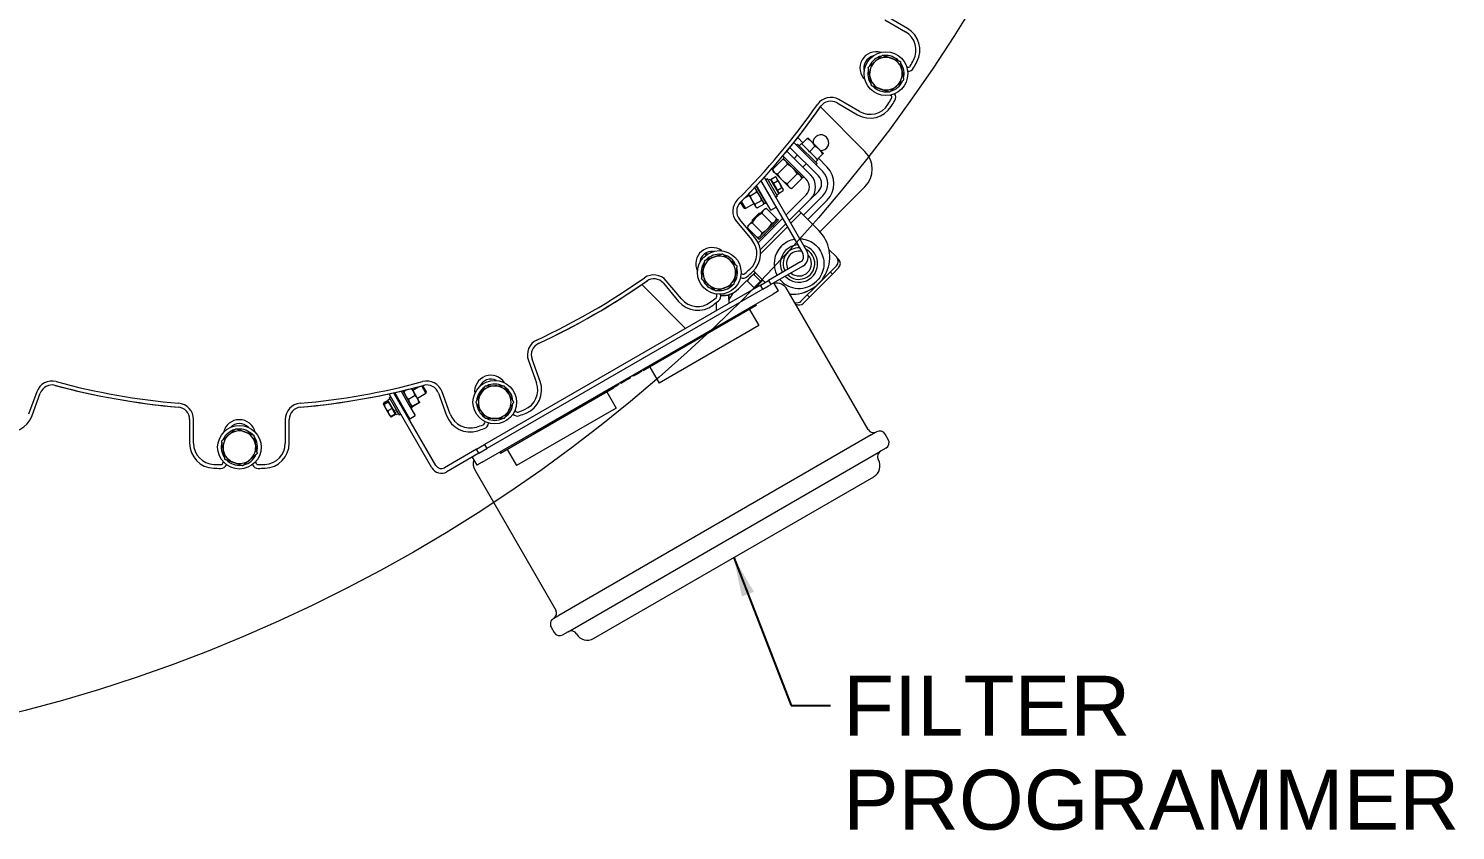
# Model space of a CAD drawing. Header units: inches. Extents: x 20 to 536, y 8 to 344.
# Drawn here: x 102.4 to 159.7, y 208.6 to 240.8 of the extents above; entities that cross this region are included whole.
import ezdxf

# ---------------------------------------------------------------- set-up
doc = ezdxf.new("R2010")
doc.units = ezdxf.units.IN
doc.header["$LTSCALE"] = 16
doc.header["$MEASUREMENT"] = 0
doc.layers.add('Symbol', color=7, linetype='Continuous', lineweight=25)
doc.layers.add('Visible', color=7, linetype='Continuous', lineweight=18)
doc.styles.add('Standard D-E', font='arial.ttf')
doc.dimstyles.new('in [mm] D-E NeptuneBenson$7', dxfattribs={"dimscale": 16, "dimtxt": 0.15, "dimasz": 0.098425, "dimexe": 0.125, "dimexo": 0.063, "dimgap": 0.031496, "dimtad": 0, "dimtih": 1, "dimtoh": 1, "dimdec": 4, "dimrnd": 1e-08, "dimzin": 3, "dimdsep": 46, "dimlunit": 5, "dimtxsty": 'Standard D-E', "dimcen": 0.09, "dimdle": 0.393701, "dimclrd": 256, "dimclre": 256, "dimclrt": 256, "dimadec": 1, "dimazin": 1, "dimtfac": 1, "dimtofl": 0, "dimtmove": 0, "dimatfit": 3, "dimfxl": 1, "dimfrac": 1, "dimtolj": 1, "dimtzin": 4, "dimlwd": -1, "dimlwe": -1, "dimarcsym": 0})

msp = doc.modelspace()

# ---------------------------------------------------------------- linework, layer by layer
at = {"layer": 'Visible', "linetype": 'Continuous', "lineweight": 18}
for p, q in [((136.81248, 241.16323), (137.64058, 240.68512)), ((137.71808, 240.81935), (136.88998, 241.29746)), ((136.19425, 239.31748), (136.20095, 239.31505)), ((137.70165, 239.27577), (137.68492, 239.28543)), ((137.02992, 238.15093), (137.04665, 238.14128)), ((134.22095, 237.6713), (136.00889, 235.88336)), ((134.88998, 237.83336), (135.71808, 237.35525)), ((135.79558, 237.48949), (134.96748, 237.96759)), ((133.51931, 236.22816), (133.30839, 236.43908)), ((133.47547, 236.18432), (133.6909, 236.39975)), ((133.87321, 236.2727), (133.71853, 236.42738)), ((133.82514, 234.94412), (132.87273, 235.89652)), ((134.13747, 234.9029), (132.99469, 236.04568)), ((134.31425, 235.07967), (133.15233, 236.24159)), ((133.29834, 235.74203), (133.16278, 235.60647)), ((133.30669, 236.17631), (133.26215, 236.13177)), ((134.08618, 235.39682), (133.30669, 236.17631)), ((133.455, 236.20479), (133.36661, 236.1164)), ((133.455, 236.20479), (133.47547, 236.18432)), ((133.52273, 236.13705), (133.47547, 236.18432)), ((133.52273, 236.13705), (133.73756, 235.92222)), ((133.78482, 235.87496), (133.73756, 235.92222)), ((133.78482, 235.87496), (134.00026, 236.09039)), ((133.83209, 235.82769), (133.78482, 235.87496)), ((133.83209, 235.82769), (134.04692, 235.61287)), ((134.18257, 235.96334), (133.87321, 236.2727)), ((134.09418, 235.5656), (134.30962, 235.78103)), ((134.33725, 235.80866), (134.18257, 235.96334)), ((132.30557, 235.16719), (132.70245, 235.56407)), ((132.32741, 235.08567), (132.30557, 235.16719)), ((132.49844, 234.97432), (132.89532, 235.3712)), ((132.78397, 235.54223), (132.70245, 235.56407)), ((132.71231, 235.70339), (133.64836, 234.76734)), ((132.77283, 235.64245), (132.72829, 235.59791)), ((133.50778, 234.81842), (132.72829, 235.59791)), ((133.55232, 234.86296), (132.77283, 235.64245)), ((132.98601, 235.42969), (132.9858, 235.42948)), ((133.65189, 235.38847), (133.51634, 235.25292)), ((134.11812, 235.54166), (134.02973, 235.45327)), ((134.08618, 235.39682), (134.04164, 235.35228)), ((134.09418, 235.5656), (134.04692, 235.61287)), ((134.09418, 235.5656), (134.11812, 235.54166)), ((134.49102, 235.25645), (134.13803, 235.60944)), ((131.83212, 234.70179), (132.18908, 234.0835)), ((131.83212, 234.70179), (133.51501, 231.78693)), ((131.96485, 234.84689), (131.97646, 234.82677)), ((131.97646, 234.82677), (133.67739, 231.88068)), ((132.09275, 234.78536), (132.02346, 234.74536)), ((132.49875, 234.08215), (132.09275, 234.78536)), ((132.12575, 234.72821), (132.20715, 234.77521)), ((132.20715, 234.77521), (132.54715, 234.18631)), ((132.25831, 234.73661), (132.23665, 234.72411)), ((132.23715, 234.77326), (132.40421, 234.86971)), ((132.28348, 234.69302), (132.23715, 234.77326)), ((132.32981, 234.61277), (132.28348, 234.69302)), ((132.32741, 235.08567), (132.37217, 235.04092)), ((132.32981, 234.61277), (132.49687, 234.70922)), ((132.41064, 234.47277), (132.32981, 234.61277)), ((132.37217, 235.04092), (132.66148, 234.75161)), ((132.4471, 234.84561), (132.41762, 234.86263)), ((132.47227, 234.80202), (132.4471, 234.84561)), ((132.59943, 234.58177), (132.47227, 234.80202)), ((132.71476, 234.38201), (132.59943, 234.58177)), ((132.66148, 234.75161), (132.95079, 234.4623)), ((132.88419, 234.58857), (133.28107, 234.98545)), ((133.07706, 234.3957), (133.47394, 234.79258)), ((133.33956, 235.07614), (133.33935, 235.07593)), ((133.4521, 234.8741), (133.47394, 234.79258)), ((133.55232, 234.86296), (133.50778, 234.81842)), ((131.36195, 234.11114), (131.15511, 233.99172)), ((131.32854, 234.169), (131.47019, 233.92367)), ((131.39272, 234.10747), (131.66065, 234.26215)), ((131.59461, 234.42617), (131.58272, 234.43449)), ((131.96961, 233.77665), (131.58712, 234.43914)), ((132.03889, 233.81665), (131.64439, 234.49994)), ((131.97258, 233.9585), (131.65404, 234.51023)), ((131.75383, 234.33739), (131.74214, 234.33064)), ((131.94133, 234.01263), (131.92964, 234.00588)), ((132.49147, 234.33277), (132.41064, 234.47277)), ((132.49875, 234.08215), (132.42946, 234.04215)), ((132.46575, 234.13931), (132.54715, 234.18631)), ((132.49147, 234.33277), (132.65853, 234.42922)), ((132.52597, 234.27301), (132.49147, 234.33277)), ((132.53931, 234.24991), (132.51765, 234.2374)), ((132.56047, 234.21326), (132.52597, 234.27301)), ((132.56047, 234.21326), (132.72752, 234.30971)), ((132.7281, 234.35891), (132.71476, 234.38201)), ((132.7281, 234.35891), (132.7281, 234.32487)), ((133.64836, 234.14509), (132.83793, 233.33466)), ((132.95079, 234.4623), (132.99554, 234.41754)), ((132.99554, 234.41754), (133.07706, 234.3957)), ((133.5366, 233.32622), (134.31425, 234.10387)), ((133.82514, 233.96831), (134.13747, 234.28064)), ((136.00889, 234.46915), (134.20028, 232.66054)), ((131.15269, 233.60158), (131.0111, 233.84683)), ((131.03917, 233.87491), (131.20507, 233.58755)), ((131.15269, 233.60158), (131.20507, 233.58755)), ((131.54945, 233.78638), (131.20507, 233.58755)), ((131.47019, 233.92367), (131.61137, 233.67913)), ((131.59063, 233.76469), (131.85855, 233.91938)), ((131.61137, 233.67913), (131.6277, 233.65085)), ((131.6277, 233.65085), (131.66032, 233.62801)), ((131.93326, 233.52552), (131.64395, 233.23622)), ((131.6751, 233.61839), (131.94302, 233.77307)), ((131.97802, 233.57028), (131.93326, 233.52552)), ((131.93861, 233.83035), (131.94208, 233.79068)), ((132.03889, 233.81665), (131.96961, 233.77665)), ((132.22258, 233.52549), (131.97258, 233.9585)), ((131.97802, 233.57028), (132.05953, 233.59212)), ((132.05953, 233.59212), (132.45642, 233.19524)), ((132.22258, 233.52549), (132.43908, 233.65049)), ((132.96734, 233.11052), (133.82514, 233.96831)), ((133.36055, 233.50373), (133.44894, 233.41534)), ((133.71338, 233.14944), (134.49102, 233.92709)), ((130.85353, 233.06479), (131.46817, 232.33228)), ((131.58691, 232.43192), (130.97227, 233.16442)), ((131.30988, 232.90215), (131.28804, 232.82063)), ((131.35464, 232.94691), (131.30988, 232.90215)), ((131.64395, 233.23622), (131.35464, 232.94691)), ((131.47315, 233.11823), (131.76193, 233.40701)), ((131.47315, 233.11823), (131.47315, 233.06542)), ((131.48091, 233.0135), (131.8778, 232.61662)), ((131.71076, 232.38991), (132.49025, 233.1694)), ((132.70067, 233.1974), (131.72328, 232.22001)), ((131.75531, 232.34537), (132.53479, 233.12486)), ((131.76193, 233.40701), (131.81475, 233.40701)), ((131.8077, 231.95087), (132.83008, 232.97326)), ((132.89479, 232.86119), (131.82087, 231.78726)), ((131.86666, 233.39925), (132.26354, 233.00237)), ((132.3685, 232.86522), (132.32183, 232.91189)), ((132.43457, 233.11372), (132.45642, 233.19524)), ((132.53479, 233.12486), (132.49025, 233.1694)), ((133.27227, 233.23866), (133.03205, 232.99845)), ((133.44894, 233.41534), (133.27227, 233.23866)), ((133.44821, 233.41461), (134.15532, 232.7075)), ((131.28804, 232.82063), (131.68492, 232.42375)), ((131.76644, 232.44559), (131.68492, 232.42375)), ((131.75531, 232.34537), (131.71076, 232.38991)), ((132.01494, 232.51167), (131.96827, 232.55834)), ((129.62458, 231.72005), (129.57053, 231.77411)), ((129.57077, 231.77428), (129.62481, 231.72023)), ((129.62515, 231.80898), (129.67695, 231.75718)), ((132.65272, 232.08878), (132.65277, 232.08884)), ((134.56487, 231.94429), (134.86237, 231.64679)), ((129.41178, 231.5793), (129.4498, 231.54128)), ((129.64131, 231.54179), (129.64678, 231.53722)), ((133.42351, 231.44542), (132.13888, 230.70374)), ((133.51726, 231.28304), (132.23263, 230.54136)), ((134.15532, 230.58618), (134.86237, 231.29324)), ((134.95009, 231.20417), (134.70775, 230.96183)), ((134.87712, 231.6307), (134.95009, 231.55773)), ((127.90809, 230.59327), (128.52273, 229.86077)), ((128.64147, 229.9604), (128.02683, 230.6929)), ((130.99876, 230.78838), (131.02554, 230.81517)), ((131.04353, 230.98704), (131.03112, 231.00184)), ((131.99779, 230.62228), (131.533, 231.08708)), ((131.53305, 231.08713), (131.99786, 230.62232)), ((131.80979, 230.51374), (132.13888, 230.70374)), ((132.13888, 230.70374), (132.23263, 230.54136)), ((132.53272, 230.2816), (132.34522, 230.60636)), ((133.44816, 229.87902), (134.15527, 230.58613)), ((134.70775, 230.96183), (133.77925, 230.03334)), ((134.06693, 230.67457), (134.06698, 230.67462)), ((134.15532, 230.58618), (134.15527, 230.58613)), ((134.70775, 230.96183), (134.61936, 231.05022)), ((120.62487, 223.4066), (132.31621, 230.1566)), ((131.80979, 230.51374), (120.72467, 224.11374)), ((131.90354, 230.35136), (120.81842, 223.95136)), ((128.80277, 228.77764), (127.03908, 230.54133)), ((130.0276, 230.15978), (130.04001, 230.14499)), ((131.90354, 230.35136), (131.80979, 230.51374)), ((131.90354, 230.35136), (132.12871, 230.48136)), ((132.12871, 230.48136), (132.23263, 230.54136)), ((132.53272, 230.2816), (132.31621, 230.1566)), ((133.77875, 230.03284), (133.53587, 229.78996)), ((133.77875, 230.03284), (133.69036, 230.12123)), ((133.77925, 230.03334), (133.69086, 230.12173)), ((133.77925, 230.03334), (133.77875, 230.03284)), ((131.64378, 229.69621), (127.09715, 227.07121)), ((131.37315, 229.53996), (131.74815, 228.89044)), ((131.61253, 229.75034), (131.64378, 229.69621)), ((133.44749, 229.87835), (133.44816, 229.87902)), ((133.53551, 229.7896), (133.53587, 229.78996)), ((131.74815, 228.89044), (127.74278, 226.57794)), ((129.21852, 228.35372), (130.26562, 228.95826)), ((130.28437, 228.92579), (130.05592, 228.79389)), ((130.25937, 228.96909), (130.26562, 228.95826)), ((130.26562, 228.95826), (130.28437, 228.92579)), ((129.06312, 228.27843), (129.08812, 228.23513)), ((129.13882, 228.2644), (129.08812, 228.23513)), ((129.11382, 228.3077), (129.13882, 228.2644)), ((129.19036, 228.29416), (129.13882, 228.2644)), ((129.16536, 228.33746), (129.19036, 228.29416)), ((129.23727, 228.32124), (129.19036, 228.29416)), ((129.21227, 228.36454), (129.23727, 228.32124)), ((129.29145, 228.35252), (129.23727, 228.32124)), ((129.2727, 228.385), (129.29145, 228.35252)), ((129.29325, 228.39686), (129.312, 228.36439)), ((129.38009, 228.4037), (129.312, 228.36439)), ((129.36134, 228.43618), (129.38009, 228.4037)), ((129.42556, 228.42995), (129.38009, 228.4037)), ((129.47103, 228.45621), (129.42556, 228.42995)), ((129.45228, 228.48868), (129.47103, 228.45621)), ((129.53913, 228.49552), (129.47103, 228.45621)), ((129.52038, 228.528), (129.53913, 228.49552)), ((129.56465, 228.55356), (129.5834, 228.52108)), ((129.7666, 228.62685), (129.5834, 228.52108)), ((129.74785, 228.65933), (129.7666, 228.62685)), ((129.78597, 228.68134), (129.80472, 228.64886)), ((129.8882, 228.69705), (129.80472, 228.64886)), ((129.86945, 228.72953), (129.8882, 228.69705)), ((129.97474, 228.74702), (129.8882, 228.69705)), ((129.95599, 228.7795), (129.97474, 228.74702)), ((130.03691, 228.78291), (129.97474, 228.74702)), ((130.01816, 228.81539), (130.03691, 228.78291)), ((130.03717, 228.82637), (130.05592, 228.79389)), ((128.03552, 227.68515), (128.06052, 227.64185)), ((128.04604, 227.69122), (128.07104, 227.64792)), ((128.10283, 227.72401), (128.12783, 227.68071)), ((128.27816, 227.7675), (128.12783, 227.68071)), ((128.42848, 227.85429), (128.27816, 227.7675)), ((128.40348, 227.89759), (128.42848, 227.85429)), ((128.41907, 227.90659), (128.42532, 227.89576)), ((128.42532, 227.89576), (128.48405, 227.92967)), ((128.45343, 227.912), (128.47218, 227.87952)), ((128.5028, 227.8972), (128.47218, 227.87952)), ((128.4778, 227.9405), (128.5028, 227.8972)), ((128.57424, 227.93844), (128.5028, 227.8972)), ((128.54924, 227.98174), (128.57424, 227.93844)), ((128.65488, 227.985), (128.57424, 227.93844)), ((128.76577, 228.04902), (128.65488, 227.985)), ((128.74077, 228.09232), (128.76577, 228.04902)), ((128.74702, 228.0815), (128.8064, 228.11578)), ((128.82515, 228.0833), (128.76577, 228.04902)), ((128.80015, 228.12661), (128.82515, 228.0833)), ((128.99197, 228.17962), (128.82515, 228.0833)), ((128.96697, 228.22292), (128.99197, 228.17962)), ((128.97322, 228.2121), (129.02225, 228.2404)), ((129.041, 228.20792), (128.99197, 228.17962)), ((129.016, 228.25122), (129.041, 228.20792)), ((129.08812, 228.23513), (129.041, 228.20792)), ((122.48413, 227.49282), (122.81117, 226.59427)), ((122.95682, 226.64729), (122.62978, 227.54583)), ((127.0659, 227.12534), (127.09715, 227.07121)), ((127.06907, 227.12717), (127.09407, 227.08386)), ((127.2444, 227.17066), (127.09407, 227.08386)), ((127.39472, 227.25745), (127.2444, 227.17066)), ((127.36778, 227.22746), (127.74278, 226.57794)), ((127.36972, 227.30075), (127.39472, 227.25745)), ((127.44404, 227.34366), (127.46904, 227.30036)), ((127.54048, 227.3416), (127.46904, 227.30036)), ((127.51548, 227.3849), (127.54048, 227.3416)), ((127.62112, 227.38816), (127.54048, 227.3416)), ((127.73201, 227.45218), (127.62112, 227.38816)), ((127.70701, 227.49548), (127.73201, 227.45218)), ((127.77782, 227.53636), (127.80282, 227.49306)), ((127.78527, 227.54066), (127.81027, 227.49736)), ((127.81027, 227.49736), (127.80282, 227.49306)), ((127.93123, 227.5672), (127.81027, 227.49736)), ((128.06052, 227.64185), (127.93123, 227.5672)), ((128.07104, 227.64792), (128.06052, 227.64185)), ((126.09842, 226.56676), (126.12342, 226.52346)), ((126.178, 226.61271), (126.203, 226.5694)), ((126.31432, 226.63368), (126.203, 226.5694)), ((126.39365, 226.67948), (126.31432, 226.63368)), ((126.36865, 226.72278), (126.39365, 226.67948)), ((126.4401, 226.7063), (126.39365, 226.67948)), ((126.4151, 226.7496), (126.4401, 226.7063)), ((126.47779, 226.72806), (126.4401, 226.7063)), ((126.51855, 226.75159), (126.47779, 226.72806)), ((126.49355, 226.79489), (126.51855, 226.75159)), ((126.49969, 226.79843), (126.52469, 226.75513)), ((126.52469, 226.75513), (126.51855, 226.75159)), ((126.59043, 226.79309), (126.52469, 226.75513)), ((126.56543, 226.83639), (126.59043, 226.79309)), ((126.67393, 226.89904), (126.69893, 226.85573)), ((126.8554, 226.94607), (126.69893, 226.85573)), ((127.00748, 227.03387), (126.8554, 226.94607)), ((126.98248, 227.07717), (127.00748, 227.03387)), ((127.00264, 227.08881), (127.02764, 227.04551)), ((127.02764, 227.04551), (127.00748, 227.03387)), ((102.72081, 226.23077), (102.39376, 225.33222)), ((102.53942, 225.27921), (102.86646, 226.17775)), ((116.88386, 226.00451), (116.95314, 226.04451)), ((116.88386, 226.00451), (117.28986, 225.3013)), ((116.90614, 226.12592), (116.89025, 226.15345)), ((118.60707, 223.17982), (116.90614, 226.12592)), ((118.76945, 223.27357), (117.08238, 226.19567)), ((117.46665, 225.5835), (117.10969, 226.20179)), ((117.36462, 226.26023), (117.68316, 225.7085)), ((117.43252, 226.27621), (117.819, 225.6068)), ((117.44375, 226.25914), (117.44213, 226.27765)), ((117.444, 226.25632), (117.44375, 226.25914)), ((117.6025, 226.31699), (117.47885, 226.24559)), ((117.92957, 226.08366), (117.66165, 225.92897)), ((117.85966, 226.25438), (117.79594, 226.36474)), ((117.83315, 226.30028), (118.06313, 226.43306)), ((118.03038, 225.95867), (117.85966, 226.25438)), ((118.02065, 225.97552), (118.36503, 226.17435)), ((118.36503, 226.17435), (118.19553, 226.46794)), ((118.2339, 226.47817), (118.37907, 226.22673)), ((118.37907, 226.22673), (118.36503, 226.17435)), ((118.87101, 226.17775), (119.19805, 225.27921)), ((119.34371, 225.33222), (119.01666, 226.23077)), ((120.82412, 226.47628), (120.82769, 226.47011)), ((125.90643, 226.38375), (121.35979, 223.75875)), ((125.10435, 225.99284), (125.12935, 225.94954)), ((125.20167, 225.99129), (125.12935, 225.94954)), ((125.17667, 226.03459), (125.20167, 225.99129)), ((125.24769, 226.01786), (125.20167, 225.99129)), ((125.32132, 226.06037), (125.24769, 226.01786)), ((125.29632, 226.10367), (125.32132, 226.06037)), ((125.39276, 226.10161), (125.32132, 226.06037)), ((125.36776, 226.14491), (125.39276, 226.10161)), ((125.46136, 226.19895), (125.48636, 226.15565)), ((125.5578, 226.1969), (125.48636, 226.15565)), ((125.5328, 226.2402), (125.5578, 226.1969)), ((125.63844, 226.24346), (125.5578, 226.1969)), ((125.63579, 226.2275), (126.01079, 225.57798)), ((125.74932, 226.30747), (125.63844, 226.24346)), ((125.72432, 226.35078), (125.74932, 226.30747)), ((125.79776, 226.39318), (125.82276, 226.34988)), ((125.97309, 226.43667), (125.82276, 226.34988)), ((125.90018, 226.39457), (125.90643, 226.38375)), ((126.12342, 226.52346), (125.97309, 226.43667)), ((116.65451, 225.73018), (116.65451, 225.74606)), ((116.65451, 225.72775), (116.65451, 225.73018)), ((116.65451, 225.72775), (116.65555, 225.72595)), ((116.65555, 225.72595), (116.74008, 225.57954)), ((116.82465, 225.86906), (116.65759, 225.77261)), ((116.83448, 225.85204), (116.66742, 225.75558)), ((116.85421, 225.81786), (116.68715, 225.72141)), ((116.74008, 225.57954), (116.87953, 225.338)), ((116.82465, 225.86906), (116.83448, 225.85204)), ((116.83448, 225.85204), (116.84434, 225.83495)), ((116.91686, 225.94735), (116.83545, 225.90035)), ((117.08797, 225.46297), (116.83545, 225.90035)), ((117.00353, 225.55923), (116.83647, 225.46277)), ((116.8433, 225.83675), (116.86495, 225.84926)), ((116.84434, 225.83495), (116.85421, 225.81786)), ((116.85421, 225.81786), (116.92887, 225.68854)), ((116.92887, 225.68854), (117.00353, 225.55923)), ((117.00353, 225.55923), (117.06833, 225.447)), ((117.06833, 225.447), (117.13312, 225.33477)), ((117.16938, 225.50997), (117.08797, 225.46297)), ((117.10756, 225.42905), (117.08797, 225.46297)), ((117.10756, 225.42905), (117.12552, 225.39795)), ((117.20692, 225.44495), (117.12552, 225.39795)), ((117.17545, 225.31145), (117.12552, 225.39795)), ((117.22477, 225.94903), (117.2479, 225.96239)), ((117.41227, 225.62427), (117.4354, 225.63763)), ((117.71665, 225.15049), (117.46665, 225.5835)), ((117.68316, 225.7085), (117.93316, 225.27549)), ((117.76116, 225.5734), (117.819, 225.6068)), ((117.788, 225.66049), (117.79033, 225.65886)), ((117.79033, 225.65886), (117.80554, 225.64821)), ((118.08821, 225.80888), (117.82029, 225.65419)), ((118.10025, 225.78804), (117.83232, 225.63335)), ((118.0989, 225.83999), (118.03038, 225.95867)), ((118.0989, 225.83999), (118.09915, 225.83716)), ((118.09915, 225.83716), (118.10077, 225.81866)), ((121.95204, 225.4754), (121.94543, 225.49354)), ((126.01079, 225.57798), (122.00543, 223.26548)), ((124.10102, 225.41356), (124.12602, 225.37026)), ((124.10727, 225.40274), (124.19036, 225.45071)), ((124.13516, 225.41884), (124.15391, 225.38637)), ((124.20911, 225.41823), (124.15391, 225.38637)), ((124.18411, 225.46153), (124.20911, 225.41823)), ((124.35943, 225.50502), (124.20911, 225.41823)), ((124.50976, 225.59181), (124.35943, 225.50502)), ((124.48476, 225.63511), (124.50976, 225.59181)), ((124.49101, 225.62429), (124.52826, 225.6458)), ((124.54701, 225.61332), (124.50976, 225.59181)), ((124.52201, 225.65662), (124.52826, 225.6458)), ((124.52826, 225.6458), (124.54701, 225.61332)), ((124.55908, 225.67802), (124.58408, 225.63472)), ((124.65552, 225.67597), (124.58408, 225.63472)), ((124.63052, 225.71927), (124.65552, 225.67597)), ((124.73222, 225.72025), (124.65552, 225.67597)), ((124.86545, 225.79717), (124.73222, 225.72025)), ((124.84045, 225.84047), (124.86545, 225.79717)), ((124.8854, 225.86643), (124.9104, 225.82313)), ((124.94722, 225.84438), (124.9104, 225.82313)), ((124.92222, 225.88768), (124.94722, 225.84438)), ((125.0191, 225.88588), (124.94722, 225.84438)), ((124.9941, 225.92918), (125.0191, 225.88588)), ((125.06818, 225.91422), (125.0191, 225.88588)), ((125.04318, 225.95752), (125.06818, 225.91422)), ((125.04976, 225.96132), (125.07476, 225.91801)), ((125.07476, 225.91801), (125.06818, 225.91422)), ((108.86874, 225.11939), (108.86874, 224.16318)), ((109.02374, 224.16318), (109.02374, 225.11939)), ((112.71374, 225.11939), (112.71374, 224.16318)), ((112.86874, 224.16318), (112.86874, 225.11939)), ((116.87953, 225.338), (116.93551, 225.24105)), ((116.93551, 225.24105), (116.93761, 225.23983)), ((116.93761, 225.23983), (116.95136, 225.2319)), ((117.13312, 225.33477), (116.96606, 225.23832)), ((117.14295, 225.31774), (116.97589, 225.22129)), ((117.1243, 225.35005), (117.14595, 225.36255)), ((117.13312, 225.33477), (117.14295, 225.31774)), ((117.25686, 225.35845), (117.17545, 225.31145)), ((117.28986, 225.3013), (117.35914, 225.3413)), ((117.71665, 225.15049), (117.93316, 225.27549)), ((120.71444, 225.0455), (120.72104, 225.02735)), ((122.68796, 224.5833), (123.76279, 225.20385)), ((123.1173, 224.83118), (123.13605, 224.7987)), ((123.16135, 224.85661), (123.1801, 224.82414)), ((123.36155, 224.92889), (123.1801, 224.82414)), ((123.3428, 224.96137), (123.36155, 224.92889)), ((123.36686, 224.97526), (123.38561, 224.94278)), ((123.4537, 224.9821), (123.38561, 224.94278)), ((123.43495, 225.01458), (123.4537, 224.9821)), ((123.56639, 225.04716), (123.4537, 224.9821)), ((123.54764, 225.07964), (123.56639, 225.04716)), ((123.56511, 225.08972), (123.58386, 225.05725)), ((123.65196, 225.09656), (123.58386, 225.05725)), ((123.63321, 225.12904), (123.65196, 225.09656)), ((123.69743, 225.12282), (123.65196, 225.09656)), ((123.7429, 225.14907), (123.69743, 225.12282)), ((123.72415, 225.18154), (123.7429, 225.14907)), ((123.78154, 225.17138), (123.7429, 225.14907)), ((123.75654, 225.21468), (123.78154, 225.17138)), ((123.85166, 225.21186), (123.78154, 225.17138)), ((123.82666, 225.25516), (123.85166, 225.21186)), ((124.05546, 225.32952), (123.85166, 225.21186)), ((124.03046, 225.37282), (124.05546, 225.32952)), ((124.12602, 225.37026), (124.05546, 225.32952)), ((124.15391, 225.38637), (124.12602, 225.37026)), ((110.80616, 224.73191), (110.80741, 224.7249)), ((122.68171, 224.59412), (122.68796, 224.5833)), ((122.70509, 224.59319), (122.72384, 224.56071)), ((122.8697, 224.64492), (122.72384, 224.56071)), ((122.85095, 224.6774), (122.8697, 224.64492)), ((122.88512, 224.69713), (122.90387, 224.66465)), ((122.98734, 224.71284), (122.90387, 224.66465)), ((122.96859, 224.74532), (122.98734, 224.71284)), ((123.07389, 224.76281), (122.98734, 224.71284)), ((123.05514, 224.79529), (123.07389, 224.76281)), ((123.13605, 224.7987), (123.07389, 224.76281)), ((120.39558, 223.92374), (119.11096, 223.18207)), ((120.48933, 223.76136), (119.20471, 223.01969)), ((120.39558, 223.92374), (120.72467, 224.11374)), ((120.48933, 223.76136), (120.39558, 223.92374)), ((120.48933, 223.76136), (120.81842, 223.95136)), ((120.72467, 224.11374), (120.81842, 223.95136)), ((121.32854, 223.81287), (121.35979, 223.75875)), ((121.63043, 223.915), (122.00543, 223.26548)), ((110.21374, 223.42493), (110.21374, 223.40562)), ((111.52374, 223.40562), (111.52374, 223.42493)), ((120.22086, 223.60636), (120.40836, 223.2816)), ((120.62487, 223.4066), (120.40836, 223.2816))]:
    msp.add_line(p, q, dxfattribs=at)
at = {"layer": 'Visible'}
for p, q in [((130.92479, 230.36086), (131.592, 231.02807)), ((131.55377, 230.40363), (131.28435, 230.67305)), ((131.81893, 230.6688), (131.54952, 230.93822)), ((131.71003, 230.51253), (131.90879, 230.71129)), ((130.53839, 230.09726), (130.21688, 230.09726)), ((130.71211, 230.20324), (130.53839, 229.94517)), ((130.53839, 229.94517), (130.53839, 230.13267)), ((130.53839, 230.09726), (130.53839, 229.7797)), ((131.57745, 230.37995), (131.71003, 230.51253)), ((131.66584, 230.46834), (131.68974, 230.44443)), ((136.13979, 224.71426), (132.88979, 230.34342)), ((130.03839, 229.49103), (130.03839, 229.82109)), ((136.26479, 224.49775), (123.70742, 217.24775)), ((136.26479, 224.49775), (136.4813, 224.62275)), ((136.9478, 224.31474), (136.8228, 224.53125)), ((124.08242, 216.59823), (136.63979, 223.84823)), ((136.8563, 223.97323), (136.63979, 223.84823)), ((120.33242, 223.09342), (123.58242, 217.46426)), ((125.10694, 216.32371), (136.36527, 222.82371)), ((123.49092, 217.12275), (123.70742, 217.24775)), ((123.39941, 216.78125), (123.52441, 216.56474)), ((124.08242, 216.59823), (123.86592, 216.47323))]:
    msp.add_line(p, q, dxfattribs=at)
at = {"layer": 'Visible', "linetype": 'Continuous', "lineweight": 18}
for centre, radius in [((86.51016, 274.4507), 63), ((136.85498, 239.00827), 0.875), ((130.15643, 231.02525), 0.875), ((121.1315, 225.8147), 0.875), ((110.86874, 224.0051), 0.875)]:
    msp.add_circle(centre, radius, dxfattribs=at)
for centre, radius, start, end in [((137.21808, 239.95333), 0.845, 331.9188512, 60), ((137.21808, 239.95333), 1, 331.9188512, 60), ((136.46412, 239.23393), 0.655, 72.9900506, 227.0099494), ((136.85498, 239.00827), 0.7295, 44.1702714, 96.0519887), ((136.46412, 239.23393), 0.5, 103.7192044, 196.2807956), ((136.85498, 239.00827), 0.7295, 164.1702714, 216.0519887), ((136.85498, 239.00827), 0.7295, 154.9210559, 156.0519887), ((136.85498, 239.00827), 0.7295, 104.1702714, 154.9210559), ((136.85498, 239.00827), 0.656, 130.1111301, 190.1111301), ((136.85498, 239.00827), 0.656, 70.1111301, 130.1111301), ((136.85498, 239.00827), 0.656, 10.1111301, 70.1111301), ((136.85498, 239.00827), 0.7295, 344.1702714, 36.0519887), ((137.74915, 239.35804), 0.095, 240, 331.4037607), ((137.74915, 239.35804), 0.25, 264.2565302, 331.4037607), ((110.86874, 254.01143), 30.71, 331.4037607, 331.9188512), ((110.86874, 254.01143), 30.865, 331.4037607, 331.9188512), ((136.85498, 239.00827), 0.656, 190.1111301, 250.1111301), ((136.85498, 239.00827), 0.7295, 284.1702714, 336.0519887), ((136.85498, 239.00827), 0.656, 310.1111301, 10.1111301), ((134.63998, 237.40035), 0.655, 60, 145.0545703), ((136.85498, 239.00827), 0.7295, 224.1702714, 276.0519887), ((136.85498, 239.00827), 0.656, 250.1111301, 310.1111301), ((110.86874, 254.01143), 30.71, 328.0811488, 328.5962393), ((136.99915, 238.05901), 0.095, 328.5962393, 60), ((136.99915, 238.05901), 0.25, 328.5962393, 35.7434698), ((110.86874, 254.01143), 28.345, 314.9454297, 325.0545703), ((110.86874, 254.01143), 28.50133, 314.872782, 325.127218), ((110.86874, 254.01143), 28.5, 314.9454297, 325.0545703), ((134.63998, 237.40035), 0.5, 60, 145.0545703), ((136.21808, 238.22128), 1, 240, 328.0811488), ((136.21808, 238.22128), 0.845, 240, 328.0811488), ((110.86874, 254.01143), 30.865, 328.0811488, 328.5962393), ((134.24112, 236.23692), 0.315, 266.7944753, 183.2055247), ((135.30178, 235.17626), 1, 315, 45), ((133.82634, 234.59177), 0.94, 315, 45), ((133.33723, 234.45621), 0.44, 315, 45), ((133.33723, 234.45621), 0.69, 315, 45), ((133.82634, 234.59177), 0.44, 315, 45), ((133.82634, 234.59177), 0.69, 315, 45), ((131.35529, 233.48581), 0.655, 134.9454297, 220), ((131.35529, 233.48581), 0.5, 134.9454297, 220), ((130.82087, 231.78913), 0.845, 311.9188512, 40), ((130.82087, 231.78913), 1, 311.9188512, 40), ((129.86632, 231.37099), 0.655, 52.9900506, 207.0099494), ((129.86632, 231.37099), 0.5, 83.7192044, 176.2807956), ((130.15643, 231.02525), 0.7295, 84.1702714, 134.9210559), ((130.15643, 231.02525), 0.7295, 24.1702714, 76.0519887), ((133.36055, 231.38241), 0.63538, 88.0713989, 207.9168584), ((133.35998, 231.38183), 0.75, 222.6459753, 75.6467308), ((133.29851, 231.66193), 0.25, 300, 30), ((133.29851, 231.66193), 0.4375, 300, 30), ((130.15643, 231.02525), 0.7295, 144.1702714, 196.0519887), ((130.15643, 231.02525), 0.656, 170.1111301, 230.1111301), ((130.15643, 231.02525), 0.656, 110.1111301, 170.1111301), ((130.15643, 231.02525), 0.7295, 134.9210559, 136.0519887), ((130.15643, 231.02525), 0.656, 50.1111301, 110.1111301), ((130.15643, 231.02525), 0.656, 350.1111301, 50.1111301), ((130.15643, 231.02525), 0.7295, 324.1702714, 16.0519887), ((110.86874, 254.01143), 30.71, 311.4037607, 311.9188512), ((134.6856, 231.47001), 0.25, 315, 45), ((134.77331, 231.38095), 0.25, 315, 45), ((110.86874, 254.01143), 28.345, 294.9454297, 305.0545703), ((110.86874, 254.01143), 28.50133, 294.872782, 305.127218), ((110.86874, 254.01143), 28.5, 294.9454297, 305.0545703), ((127.52507, 230.27187), 0.655, 40, 125.0545703), ((127.52507, 230.27187), 0.5, 40, 125.0545703), ((130.15643, 231.02525), 0.7295, 204.1702714, 256.0519887), ((130.15643, 231.02525), 0.656, 290.1111301, 350.1111301), ((131.11631, 231.04811), 0.25, 244.2565302, 311.4037607), ((131.11631, 231.04811), 0.095, 220, 311.4037607), ((110.86874, 254.01143), 30.865, 311.4037607, 311.9188512), ((133.09461, 231.64679), 1.5, 266.4471523, 315.0000055), ((130.15643, 231.02525), 0.656, 230.1111301, 290.1111301), ((110.86874, 254.01143), 30.71, 308.0811488, 308.5962393), ((129.96724, 230.08393), 0.095, 308.5962393, 40), ((130.15643, 231.02525), 0.7295, 264.1702714, 316.0519887), ((129.96724, 230.08393), 0.25, 308.5962393, 15.7434698), ((129.28878, 230.50355), 1, 220, 308.0811488), ((129.28878, 230.50355), 0.845, 220, 308.0811488), ((110.86874, 254.01143), 30.865, 308.0811488, 308.5962393), ((133.27138, 230.0558), 0.25, 251.7008978, 315), ((133.27071, 230.05513), 0.25, 252.0170702, 315), ((133.3591, 229.96674), 0.25, 239.2665303, 315), ((133.35873, 229.96637), 0.25, 239.5000342, 315.0000045), ((123.09963, 227.71684), 0.655, 114.9454297, 200), ((123.09963, 227.71684), 0.5, 114.9454297, 200), ((103.33631, 226.00674), 0.655, 74.9454297, 160), ((110.86874, 254.01143), 28.345, 254.9454297, 265.0545703), ((110.86874, 254.01143), 28.345, 274.9454297, 285.0545703), ((118.40116, 226.00674), 0.655, 20, 105.0545703), ((120.97714, 226.23881), 0.655, 32.9900506, 187.0099494), ((120.97714, 226.23881), 0.5, 63.7192044, 156.2807956), ((121.1315, 225.8147), 0.7295, 64.1702714, 114.9210559), ((122.01713, 226.30527), 0.845, 291.9188512, 20), ((122.01713, 226.30527), 1, 291.9188512, 20), ((103.33631, 226.00674), 0.5, 74.9454297, 160), ((110.86874, 254.01143), 28.50133, 254.872782, 265.127218), ((110.86874, 254.01143), 28.5, 254.9454297, 265.0545703), ((110.86874, 254.01143), 28.50133, 274.872782, 285.127218), ((110.86874, 254.01143), 28.5, 274.9454297, 285.0545703), ((118.40116, 226.00674), 0.5, 20, 105.0545703), ((121.1315, 225.8147), 0.7295, 124.1702714, 176.0519887), ((121.1315, 225.8147), 0.656, 150.1111301, 210.1111301), ((121.1315, 225.8147), 0.656, 90.1111301, 150.1111301), ((121.1315, 225.8147), 0.7295, 114.9210559, 116.0519887), ((121.1315, 225.8147), 0.656, 30.1111301, 90.1111301), ((121.1315, 225.8147), 0.7295, 4.1702714, 56.0519887), ((121.1315, 225.8147), 0.656, 330.1111301, 30.1111301), ((108.36874, 225.11939), 0.5, 0, 85.0545703), ((108.36874, 225.11939), 0.655, 0, 85.0545703), ((113.36874, 225.11939), 0.655, 94.9454297, 180), ((113.36874, 225.11939), 0.5, 94.9454297, 180), ((121.1315, 225.8147), 0.7295, 184.1702714, 236.0519887), ((121.1315, 225.8147), 0.656, 210.1111301, 270.1111301), ((121.1315, 225.8147), 0.656, 270.1111301, 330.1111301), ((121.1315, 225.8147), 0.7295, 304.1702714, 356.0519887), ((122.04131, 225.50789), 0.095, 200, 291.4037607), ((110.86874, 254.01143), 30.71, 291.4037607, 291.9188512), ((101.59972, 225.62123), 1, 251.9188512, 340), ((110.86874, 224.45643), 0.655, 12.9900506, 167.0099494), ((110.86874, 224.45643), 0.5, 43.7192044, 136.2807956), ((120.13775, 225.62123), 1, 200, 288.0811488), ((120.13775, 225.62123), 0.845, 200, 288.0811488), ((110.86874, 254.01143), 30.71, 288.0811488, 288.5962393), ((120.63177, 224.99486), 0.095, 288.5962393, 20), ((120.63177, 224.99486), 0.25, 288.5962393, 355.7434698), ((121.1315, 225.8147), 0.7295, 244.1702714, 296.0519887), ((122.04131, 225.50789), 0.25, 224.2565302, 291.4037607), ((110.86874, 254.01143), 30.865, 291.4037607, 291.9188512), ((110.86874, 224.0051), 0.7295, 104.1702714, 156.0519887), ((110.86874, 224.0051), 0.656, 130.1111301, 190.1111301), ((110.86874, 224.0051), 0.656, 70.1111301, 130.1111301), ((110.86874, 224.0051), 0.7295, 94.9210559, 96.0519887), ((110.86874, 224.0051), 0.7295, 44.1702714, 94.9210559), ((110.86874, 224.0051), 0.656, 10.1111301, 70.1111301), ((110.86874, 224.0051), 0.7295, 344.1702714, 36.0519887), ((110.86874, 254.01143), 30.865, 288.0811488, 288.5962393), ((109.86874, 224.16318), 1, 180, 268.0811488), ((109.86874, 224.16318), 0.845, 180, 268.0811488), ((110.86874, 224.0051), 0.7295, 164.1702714, 216.0519887), ((110.86874, 224.0051), 0.656, 190.1111301, 250.1111301), ((110.86874, 224.0051), 0.7295, 284.1702714, 336.0519887), ((110.86874, 224.0051), 0.656, 310.1111301, 10.1111301), ((111.86874, 224.16318), 0.845, 271.9188512, 0), ((111.86874, 224.16318), 1, 271.9188512, 0), ((110.86874, 254.01143), 30.865, 268.0811488, 268.5962393), ((110.86874, 254.01143), 30.71, 268.0811488, 268.5962393), ((110.11874, 223.40562), 0.25, 268.5962393, 335.7434698), ((110.11874, 223.40562), 0.095, 268.5962393, 0), ((110.86874, 224.0051), 0.7295, 224.1702714, 276.0519887), ((110.86874, 224.0051), 0.656, 250.1111301, 310.1111301), ((111.61874, 223.40562), 0.25, 204.2565302, 271.4037607), ((111.61874, 223.40562), 0.095, 180, 271.4037607), ((110.86874, 254.01143), 30.71, 271.4037607, 271.9188512), ((110.86874, 254.01143), 30.865, 271.4037607, 271.9188512), ((118.98596, 223.39857), 0.4375, 210, 300), ((118.98596, 223.39857), 0.25, 210, 300)]:
    msp.add_arc(centre, radius, start, end, dxfattribs=at)
at = {"layer": 'Visible'}
for centre, radius, start, end in [((132.45678, 230.09342), 0.5, 30, 101.3545988), ((130.28839, 230.99726), 0.9, 265.4318137, 315), ((130.28839, 230.99726), 0.9, 286.1276202, 298.0859338), ((136.3563, 224.83926), 0.25, 210, 300), ((136.6063, 224.40625), 0.25, 30, 120), ((136.7313, 224.18974), 0.25, 300, 30), ((136.76479, 223.63173), 0.25, 120, 210), ((120.76543, 223.34342), 0.5, 162.8662915, 210), ((136.11527, 223.25673), 0.5, 300, 30), ((123.36592, 217.33926), 0.25, 300, 30), ((123.61592, 216.90625), 0.25, 120, 210), ((123.74092, 216.68974), 0.25, 210, 300), ((124.20742, 216.38173), 0.25, 30, 120), ((124.85694, 216.75673), 0.5, 210, 300)]:
    msp.add_arc(centre, radius, start, end, dxfattribs=at)
at = {"layer": 'Visible', "linetype": 'Continuous', "lineweight": 18}
for centre, major_axis, ratio, start_param, end_param in [((133.09466, 231.64684), (1.06066, -1.06066), 0.99999983, 5.43572135, 7.85398163), ((133.35982, 231.38168), (-0.47963, 0.87747), 0.99999985, 0.28516392, 1.57079633), ((133.35998, 231.38183), (-0.35464, 0.66086), 0.99999986, 5.84852823, 7.85398163), ((133.3606, 231.38246), (-0.22975, 0.44409), 0.99999986, 5.59256289, 7.85398163), ((133.36055, 231.38241), (0.44925, -0.44931), 0.99999983, 4.71238898, 8.19468528), ((133.3606, 231.38246), (0.33412, -0.37198), 0.99999983, 4.83924194, 7.85398163), ((133.35982, 231.38168), (0.70711, -0.70711), 0.99999983, 4.61547327, 6.28318531)]:
    msp.add_ellipse(centre, major_axis=major_axis, ratio=ratio, start_param=start_param, end_param=end_param, dxfattribs=at)
for points, weights in [([(136.43234, 239.50997), (136.56677, 239.62322), (136.722, 239.75398)], [1, 1.0379548493, 1]), ([(136.722, 239.75398), (136.91286, 239.68494), (137.07815, 239.62514)], [1, 1.0379548493, 1]), ([(136.14268, 239.26596), (136.29791, 239.39672), (136.43234, 239.50997)], [1, 1.0379548493, 1]), ([(136.20917, 238.8931), (136.17831, 239.06614), (136.14268, 239.26596)], [1, 1.0379548493, 1]), ([(137.07815, 239.62514), (137.24344, 239.56534), (137.4343, 239.49629)], [1, 1.0379548493, 1]), ([(137.4343, 239.49629), (137.46993, 239.29648), (137.50079, 239.12343)], [1, 1.0379548493, 1]), ([(136.27566, 238.52024), (136.24003, 238.72005), (136.20917, 238.8931)], [1, 1.0379548493, 1]), ([(137.56728, 238.75057), (137.41205, 238.61981), (137.27762, 238.50656)], [1, 1.0379548493, 1]), ([(137.50079, 239.12343), (137.53165, 238.95039), (137.56728, 238.75057)], [1, 1.0379548493, 1]), ([(136.63181, 238.39139), (136.46652, 238.45119), (136.27566, 238.52024)], [1, 1.0379548493, 1]), ([(136.98796, 238.26255), (136.7971, 238.33159), (136.63181, 238.39139)], [1, 1.0379548493, 1]), ([(137.27762, 238.50656), (137.14319, 238.39331), (136.98796, 238.26255)], [1, 1.0379548493, 1]), ([(133.6909, 236.39975), (133.71853, 236.42738), (133.71853, 236.42738)], [1.01001874936, 1.04314139574, 1]), ([(133.87321, 236.2727), (133.80143, 236.34449), (133.6909, 236.39975)], [1, 1.04314139574, 1.01001874936]), ([(134.00026, 236.09039), (133.945, 236.20092), (133.87321, 236.2727)], [1.01001874936, 1.04314139574, 1]), ([(134.18257, 235.96334), (134.11079, 236.03513), (134.00026, 236.09039)], [1, 1.04314139574, 1.01001874936]), ([(134.30962, 235.78103), (134.25436, 235.89156), (134.18257, 235.96334)], [1.01001874936, 1.04314139574, 1]), ([(134.33725, 235.80866), (134.33725, 235.80866), (134.30962, 235.78103)], [1, 1.04314139574, 1.01001874936]), ([(132.30557, 235.16719), (132.32741, 235.08567), (132.37217, 235.04092)], [1, 1.0379548493, 1]), ([(132.82872, 235.49748), (132.78397, 235.54223), (132.70245, 235.56407)], [1, 1.0379548493, 1]), ([(132.89532, 235.3712), (132.87348, 235.45272), (132.82872, 235.49748)], [1, 1.0379548493, 1]), ([(133.11803, 235.20817), (133.02852, 235.29768), (132.89532, 235.3712)], [1, 1.0379548493, 1]), ([(133.28107, 234.98545), (133.20755, 235.11865), (133.11803, 235.20817)], [1, 1.0379548493, 1]), ([(132.37217, 235.04092), (132.41692, 234.99616), (132.49844, 234.97432)], [1, 1.0379548493, 1]), ([(132.40421, 234.86971), (132.41134, 234.86626), (132.41762, 234.86263)], [1, 1.00653065497, 1.01081393154]), ([(132.47227, 234.80202), (132.45077, 234.83926), (132.40421, 234.86971)], [1, 1.0379548493, 1]), ([(132.49687, 234.70922), (132.49377, 234.76477), (132.47227, 234.80202)], [1, 1.0379548493, 1]), ([(132.59943, 234.58177), (132.56192, 234.64674), (132.49687, 234.70922)], [1, 1.0379548493, 1]), ([(132.49844, 234.97432), (132.57196, 234.84112), (132.66148, 234.75161)], [1, 1.0379548493, 1]), ([(132.65853, 234.42922), (132.63694, 234.51679), (132.59943, 234.58177)], [1, 1.0379548493, 1]), ([(132.66148, 234.75161), (132.75099, 234.6621), (132.88419, 234.58857)], [1, 1.0379548493, 1]), ([(132.88419, 234.58857), (132.90603, 234.50706), (132.95079, 234.4623)], [1, 1.0379548493, 1]), ([(133.40734, 234.91886), (133.36259, 234.96361), (133.28107, 234.98545)], [1, 1.0379548493, 1]), ([(133.47394, 234.79258), (133.4521, 234.8741), (133.40734, 234.91886)], [1, 1.0379548493, 1]), ([(131.32969, 234.17018), (131.35365, 234.13778), (131.39272, 234.10747)], [1.01437692946, 1.02832116859, 1]), ([(131.39272, 234.10747), (131.42426, 234.00321), (131.47019, 233.92367)], [1, 1.0379548493, 1]), ([(131.62542, 234.3728), (131.60767, 234.40353), (131.57936, 234.43093)], [1, 1.02527454557, 1.01688790341]), ([(131.66065, 234.26215), (131.65174, 234.32721), (131.62542, 234.3728)], [1, 1.0379548493, 1]), ([(131.78109, 234.10317), (131.73516, 234.18271), (131.66065, 234.26215)], [1, 1.0379548493, 1]), ([(131.85855, 233.91938), (131.82701, 234.02363), (131.78109, 234.10317)], [1, 1.0379548493, 1]), ([(132.71476, 234.38201), (132.69875, 234.40975), (132.65853, 234.42922)], [1, 1.0379548493, 1]), ([(132.72752, 234.30971), (132.73077, 234.35428), (132.71476, 234.38201)], [1, 1.0379548493, 1]), ([(132.95079, 234.4623), (132.99554, 234.41754), (133.07706, 234.3957)], [1, 1.0379548493, 1]), ([(131.47019, 233.92367), (131.51611, 233.84413), (131.59063, 233.76469)], [1, 1.0379548493, 1]), ([(131.59063, 233.76469), (131.59177, 233.71308), (131.61137, 233.67913)], [1, 1.0379548493, 1]), ([(131.61137, 233.67913), (131.63097, 233.64518), (131.6751, 233.61839)], [1, 1.0379548493, 1]), ([(131.92227, 233.85863), (131.90267, 233.89258), (131.85855, 233.91938)], [1, 1.0379548493, 1]), ([(131.93326, 233.52552), (131.8885, 233.48077), (131.86666, 233.39925)], [1, 1.0379548493, 1]), ([(131.94302, 233.77307), (131.94187, 233.82468), (131.92227, 233.85863)], [1, 1.0379548493, 1]), ([(132.05953, 233.59212), (131.97802, 233.57028), (131.93326, 233.52552)], [1, 1.0379548493, 1]), ([(131.35464, 232.94691), (131.30988, 232.90215), (131.28804, 232.82063)], [1, 1.0379548493, 1]), ([(131.48091, 233.0135), (131.3994, 232.99166), (131.35464, 232.94691)], [1, 1.0379548493, 1]), ([(131.64395, 233.23622), (131.55444, 233.1467), (131.48091, 233.0135)], [1, 1.0379548493, 1]), ([(131.86666, 233.39925), (131.73346, 233.32573), (131.64395, 233.23622)], [1, 1.0379548493, 1]), ([(132.10051, 232.77966), (132.19002, 232.86917), (132.26354, 233.00237)], [1, 1.0379548493, 1]), ([(132.26354, 233.00237), (132.34506, 233.02421), (132.38982, 233.06897)], [1, 1.0379548493, 1]), ([(132.38982, 233.06897), (132.43457, 233.11372), (132.45642, 233.19524)], [1, 1.0379548493, 1]), ([(131.68492, 232.42375), (131.76644, 232.44559), (131.8112, 232.49035)], [1, 1.0379548493, 1]), ([(131.8112, 232.49035), (131.85595, 232.5351), (131.8778, 232.61662)], [1, 1.0379548493, 1]), ([(131.8778, 232.61662), (132.01099, 232.69015), (132.10051, 232.77966)], [1, 1.0379548493, 1]), ([(129.62754, 231.81028), (129.64896, 231.78517), (129.672, 231.76213)], [1.0142473383, 1.00950299289, 1]), ([(129.672, 231.76213), (129.67448, 231.75965), (129.67698, 231.7572)], [1, 1.0010134378, 1.00197275572]), ([(129.93087, 231.64125), (130.09593, 231.70169), (130.28652, 231.77148)], [1, 1.0379548493, 1]), ([(130.28652, 231.77148), (130.44226, 231.64131), (130.57713, 231.52859)], [1, 1.0379548493, 1]), ([(129.44513, 230.76479), (129.47999, 230.96474), (129.51018, 231.13791)], [1, 1.0379548493, 1]), ([(129.51018, 231.13791), (129.54037, 231.31107), (129.57522, 231.51102)], [1, 1.0379548493, 1]), ([(129.57522, 231.51102), (129.76582, 231.58081), (129.93087, 231.64125)], [1, 1.0379548493, 1]), ([(130.57713, 231.52859), (130.712, 231.41587), (130.86773, 231.2857)], [1, 1.0379548493, 1]), ([(130.86773, 231.2857), (130.83287, 231.08575), (130.80269, 230.91259)], [1, 1.0379548493, 1]), ([(129.73574, 230.52191), (129.60087, 230.63463), (129.44513, 230.76479)], [1, 1.0379548493, 1]), ([(130.80269, 230.91259), (130.7725, 230.73942), (130.73764, 230.53947)], [1, 1.0379548493, 1]), ([(130.02634, 230.27902), (129.87061, 230.40918), (129.73574, 230.52191)], [1, 1.0379548493, 1]), ([(130.38199, 230.40925), (130.21694, 230.34881), (130.02634, 230.27902)], [1, 1.0379548493, 1]), ([(130.73764, 230.53947), (130.54705, 230.46968), (130.38199, 230.40925)], [1, 1.0379548493, 1]), ([(117.44207, 226.27847), (117.44266, 226.27111), (117.44408, 226.26448)], [1.01786692366, 1.01977830614, 1.01839983745]), ([(117.45053, 226.28048), (117.44049, 226.2624), (117.44528, 226.2541)], [1.00970234043, 1.0322445725, 1]), ([(117.44528, 226.2541), (117.45088, 226.2444), (117.47885, 226.24559)], [1, 1.0379548493, 1]), ([(117.47885, 226.24559), (117.50634, 226.14835), (117.54876, 226.07488)], [1, 1.0379548493, 1]), ([(117.54876, 226.07488), (117.59117, 226.0014), (117.66165, 225.92897)], [1, 1.0379548493, 1]), ([(117.85966, 226.25438), (117.82815, 226.30894), (117.78259, 226.3614)], [1, 1.02791635313, 1.01476692487]), ([(117.92957, 226.08366), (117.90208, 226.1809), (117.85966, 226.25438)], [1, 1.0379548493, 1]), ([(118.03038, 225.95867), (117.99357, 226.02244), (117.92957, 226.08366)], [1, 1.0379548493, 1]), ([(120.37402, 225.81323), (120.47517, 225.9892), (120.56276, 226.1416)], [1, 1.0379548493, 1]), ([(120.56276, 226.1416), (120.65035, 226.294), (120.75149, 226.46997)], [1, 1.0379548493, 1]), ([(120.75149, 226.46997), (120.95446, 226.47036), (121.13023, 226.4707)], [1, 1.0379548493, 1]), ([(121.13023, 226.4707), (121.30601, 226.47104), (121.50897, 226.47144)], [1, 1.0379548493, 1]), ([(121.50897, 226.47144), (121.6108, 226.29586), (121.69898, 226.1438)], [1, 1.0379548493, 1]), ([(121.69898, 226.1438), (121.78716, 225.99175), (121.88899, 225.81617)], [1, 1.0379548493, 1]), ([(116.66742, 225.75558), (116.65097, 225.73388), (116.65555, 225.72595)], [1, 1.0379548493, 1]), ([(116.65759, 225.77261), (116.65299, 225.75065), (116.65527, 225.73482)], [1, 1.02228818252, 1.01839983745]), ([(116.65555, 225.72595), (116.66013, 225.71802), (116.68715, 225.72141)], [1, 1.0379548493, 1]), ([(116.68715, 225.72141), (116.70542, 225.63956), (116.74008, 225.57954)], [1, 1.0379548493, 1]), ([(116.74008, 225.57954), (116.77473, 225.51953), (116.83647, 225.46277)], [1, 1.0379548493, 1]), ([(116.83647, 225.46277), (116.84946, 225.39008), (116.87953, 225.338)], [1, 1.0379548493, 1]), ([(117.66165, 225.92897), (117.68266, 225.84294), (117.71948, 225.77917)], [1, 1.0379548493, 1]), ([(117.71948, 225.77917), (117.75629, 225.71541), (117.82029, 225.65419)], [1, 1.0379548493, 1]), ([(117.82029, 225.65419), (117.79834, 225.65325), (117.79033, 225.65886)], [1, 1.02955526539, 1.01308143419]), ([(117.83232, 225.63335), (117.81688, 225.64027), (117.80554, 225.64821)], [1, 1.01482839882, 1.018070325]), ([(117.80933, 225.65415), (117.82011, 225.64379), (117.83232, 225.63335)], [1.01258618857, 1.00796428699, 1]), ([(118.08821, 225.80888), (118.0672, 225.89491), (118.03038, 225.95867)], [1, 1.0379548493, 1]), ([(118.09915, 225.83716), (118.1, 225.82742), (118.08821, 225.80888)], [1.01308143419, 1.02955526539, 1]), ([(118.10025, 225.78804), (118.09732, 225.80383), (118.09373, 225.81835)], [1, 1.00796428699, 1.01258618857]), ([(118.10077, 225.81866), (118.10198, 225.80487), (118.10025, 225.78804)], [1.018070325, 1.01482839882, 1]), ([(120.56403, 225.4856), (120.47585, 225.63766), (120.37402, 225.81323)], [1, 1.0379548493, 1]), ([(120.75404, 225.15797), (120.65221, 225.33355), (120.56403, 225.4856)], [1, 1.0379548493, 1]), ([(121.70025, 225.48781), (121.61266, 225.33541), (121.51152, 225.15944)], [1, 1.0379548493, 1]), ([(121.88899, 225.81617), (121.78784, 225.6402), (121.70025, 225.48781)], [1, 1.0379548493, 1]), ([(116.87953, 225.338), (116.9096, 225.28591), (116.96606, 225.23832)], [1, 1.0379548493, 1]), ([(116.96606, 225.23832), (116.94485, 225.23565), (116.93761, 225.23983)], [1, 1.02955526539, 1.01308143419]), ([(116.97589, 225.22129), (116.96161, 225.22598), (116.95136, 225.2319)], [1, 1.01482839882, 1.018070325]), ([(116.9555, 225.23736), (116.96501, 225.2293), (116.97589, 225.22129)], [1.01258618857, 1.00796428699, 1]), ([(121.13278, 225.1587), (120.957, 225.15836), (120.75404, 225.15797)], [1, 1.0379548493, 1]), ([(121.51152, 225.15944), (121.30855, 225.15905), (121.13278, 225.1587)], [1, 1.0379548493, 1]), ([(110.15643, 224.26279), (110.31166, 224.39356), (110.44609, 224.50681)], [1, 1.0379548493, 1]), ([(110.22292, 223.88993), (110.19206, 224.06298), (110.15643, 224.26279)], [1, 1.0379548493, 1]), ([(110.44609, 224.50681), (110.58052, 224.62005), (110.73575, 224.75082)], [1, 1.0379548493, 1]), ([(110.73575, 224.75082), (110.92661, 224.68177), (111.0919, 224.62197)], [1, 1.0379548493, 1]), ([(111.0919, 224.62197), (111.25719, 224.56217), (111.44806, 224.49313)], [1, 1.0379548493, 1]), ([(111.44806, 224.49313), (111.48369, 224.29331), (111.51455, 224.12027)], [1, 1.0379548493, 1]), ([(110.28941, 223.51707), (110.25378, 223.71689), (110.22292, 223.88993)], [1, 1.0379548493, 1]), ([(111.58104, 223.74741), (111.42581, 223.61664), (111.29138, 223.50339)], [1, 1.0379548493, 1]), ([(111.51455, 224.12027), (111.54541, 223.94722), (111.58104, 223.74741)], [1, 1.0379548493, 1]), ([(110.64557, 223.38823), (110.48028, 223.44803), (110.28941, 223.51707)], [1, 1.0379548493, 1]), ([(111.00172, 223.25938), (110.81086, 223.32843), (110.64557, 223.38823)], [1, 1.0379548493, 1]), ([(111.29138, 223.50339), (111.15695, 223.39015), (111.00172, 223.25938)], [1, 1.0379548493, 1])]:
    msp.add_rational_spline(points, weights, degree=2, dxfattribs=at)
for points, knots in [([(132.65277, 232.08884), (132.72819, 232.16426), (132.81577, 232.2275), (132.99613, 232.31808), (133.0873, 232.34856), (133.18092, 232.36559)], [3.141592654, 3.141592654, 3.141592654, 3.141592654, 3.461592629, 3.461592629, 3.747070081, 3.747070081, 3.747070081, 3.747070081]), ([(133.38834, 232.38132), (133.43703, 232.37994), (133.48562, 232.37499), (133.63864, 232.348), (133.74067, 232.31252), (133.92844, 232.21125), (134.01414, 232.14548), (134.16052, 231.99029), (134.22117, 231.9009), (134.31131, 231.70754), (134.34077, 231.60361), (134.3655, 231.39171), (134.36077, 231.28379), (134.31759, 231.07487), (134.27915, 230.97392), (134.18218, 230.80604), (134.12864, 230.73628), (134.06698, 230.67462)], [3.95546381, 3.95546381, 3.95546381, 3.95546381, 4.1015926, 4.1015926, 4.42159261, 4.42159261, 4.74159263, 4.74159263, 5.06159266, 5.06159266, 5.38159267, 5.38159267, 5.70159268, 5.70159268, 6.02159267, 6.02159267, 6.28318531, 6.28318531, 6.28318531, 6.28318531])]:
    msp.add_open_spline(points, degree=3, knots=knots, dxfattribs=at)
at = {"layer": 'Visible'}
for points, weights in [([(131.28435, 230.67305), (131.26067, 230.69673), (131.26067, 230.69673)], [1, 1.0379548493, 1]), ([(131.39325, 230.82932), (131.33172, 230.76779), (131.28435, 230.67305)], [1, 1.0379548493, 1]), ([(131.54952, 230.93822), (131.45478, 230.89085), (131.39325, 230.82932)], [1, 1.0379548493, 1]), ([(131.59828, 231.0218), (131.57272, 230.98462), (131.54952, 230.93822)], [1.01894851202, 1.01823669041, 1]), ([(131.71003, 230.51253), (131.77156, 230.57407), (131.81893, 230.6688)], [1, 1.0379548493, 1]), ([(131.81893, 230.6688), (131.86533, 230.692), (131.90251, 230.71756)], [1, 1.01823669041, 1.01894851202]), ([(131.55377, 230.40363), (131.6485, 230.451), (131.71003, 230.51253)], [1, 1.0379548493, 1]), ([(131.57745, 230.37995), (131.57745, 230.37995), (131.55377, 230.40363)], [1, 1.0379548493, 1])]:
    msp.add_rational_spline(points, weights, degree=2, dxfattribs=at)

# ---------------------------------------------------------------- texts
at = {"layer": 'Symbol', "insert": (135.1291, 214.82815), "char_height": 2.4000001, "width": 24.7810995, "attachment_point": 1, "line_spacing_factor": 0.944221, "style": 'Standard D-E'}
msp.add_mtext('\\fArial|b0|i0;FILTER\\P\\fArial|b0|i0;PROGRAMMER', dxfattribs=at)

# ---------------------------------------------------------------- leaders
at = {"layer": 'Symbol', "annotation_type": 0, "has_hookline": 1, "hookline_direction": 0, "text_width": 24.47313}
msp.add_leader([(130.73611, 219.57371), (133.05036, 213.62815), (134.62517, 213.62815)], dimstyle='in [mm] D-E NeptuneBenson$7', override={"dimtad": 0}, dxfattribs=at)

doc.saveas('drawing.dxf')
